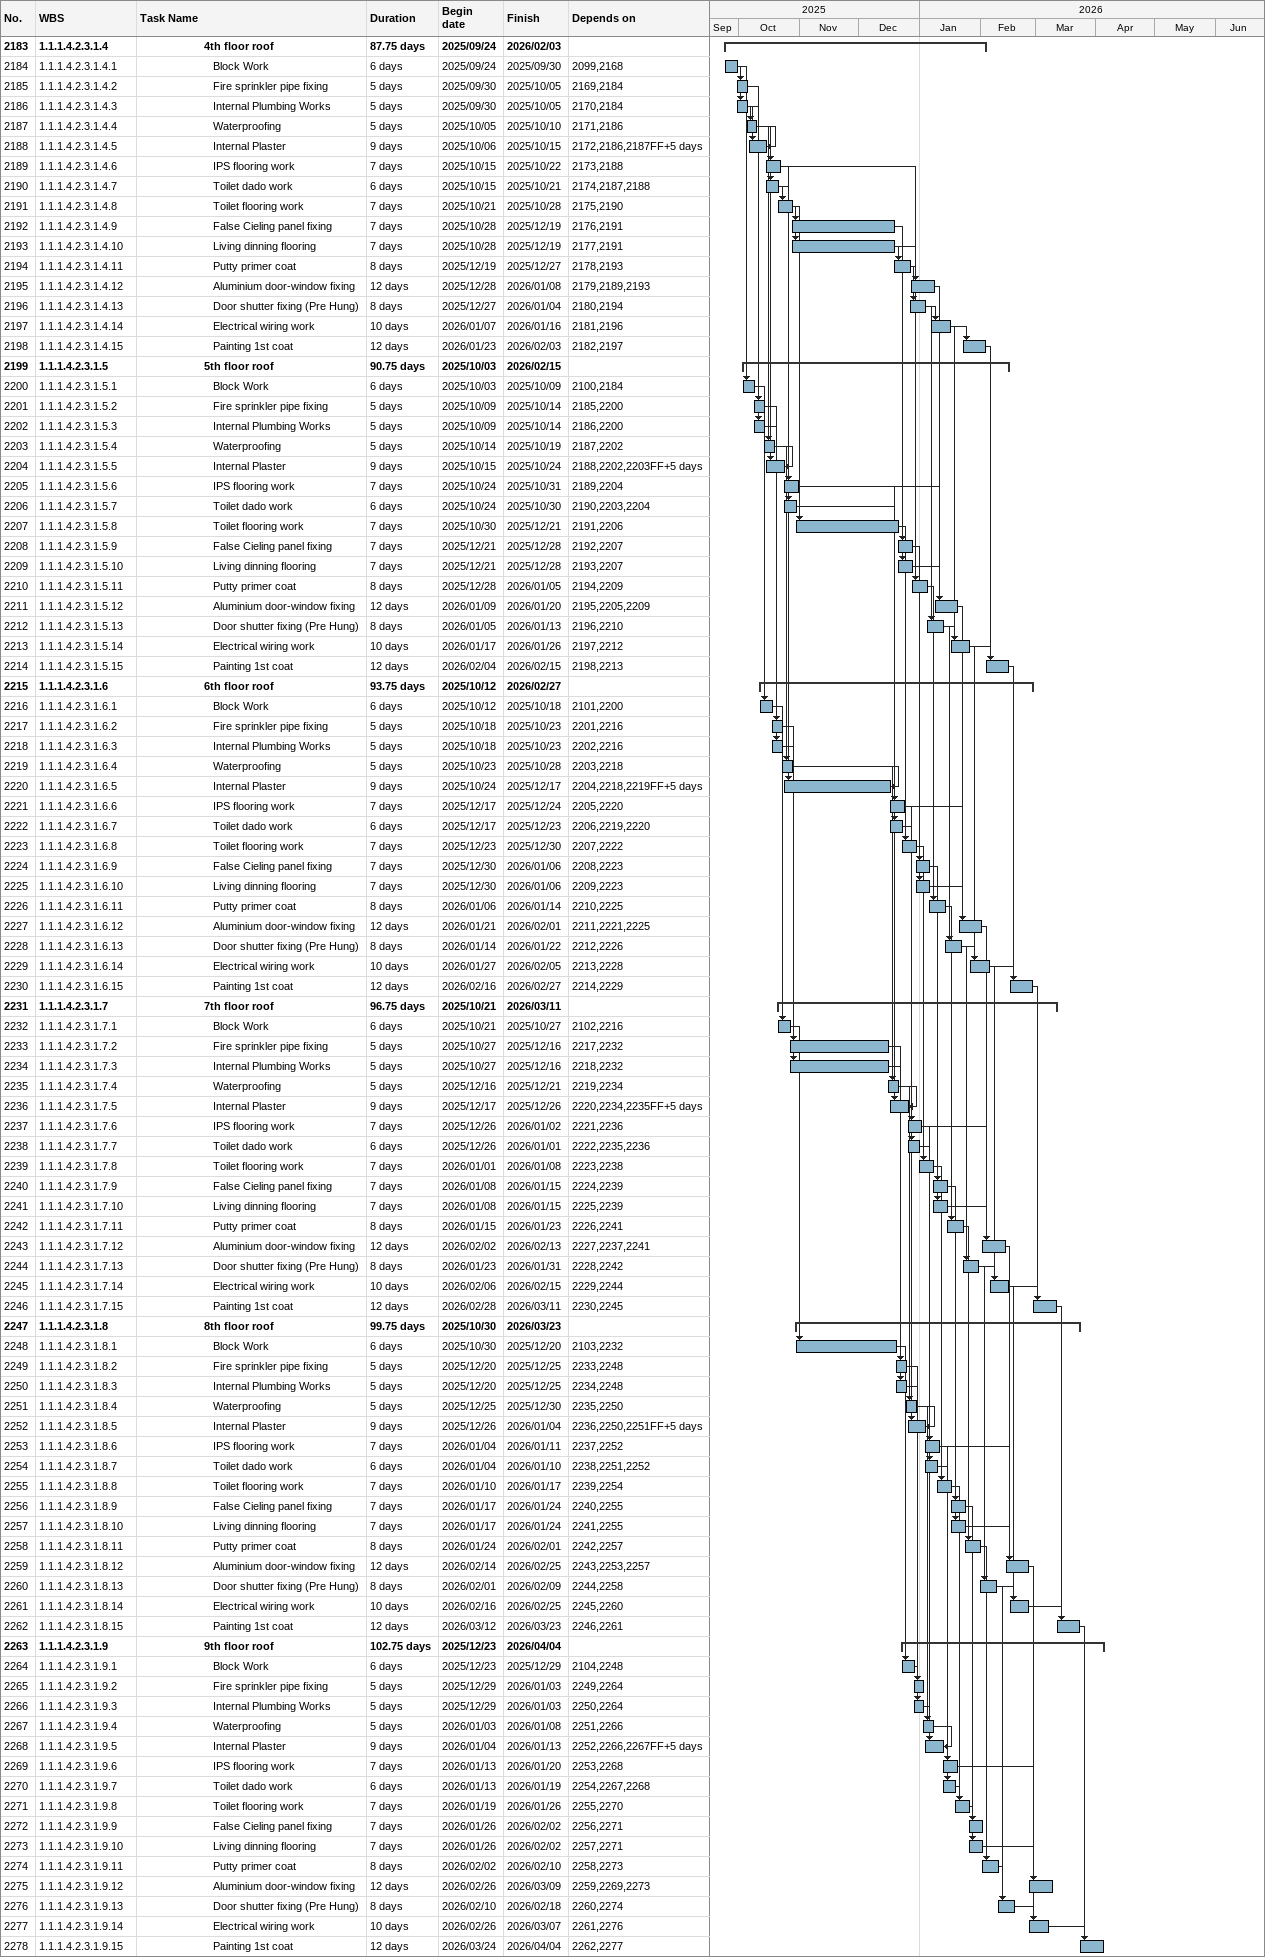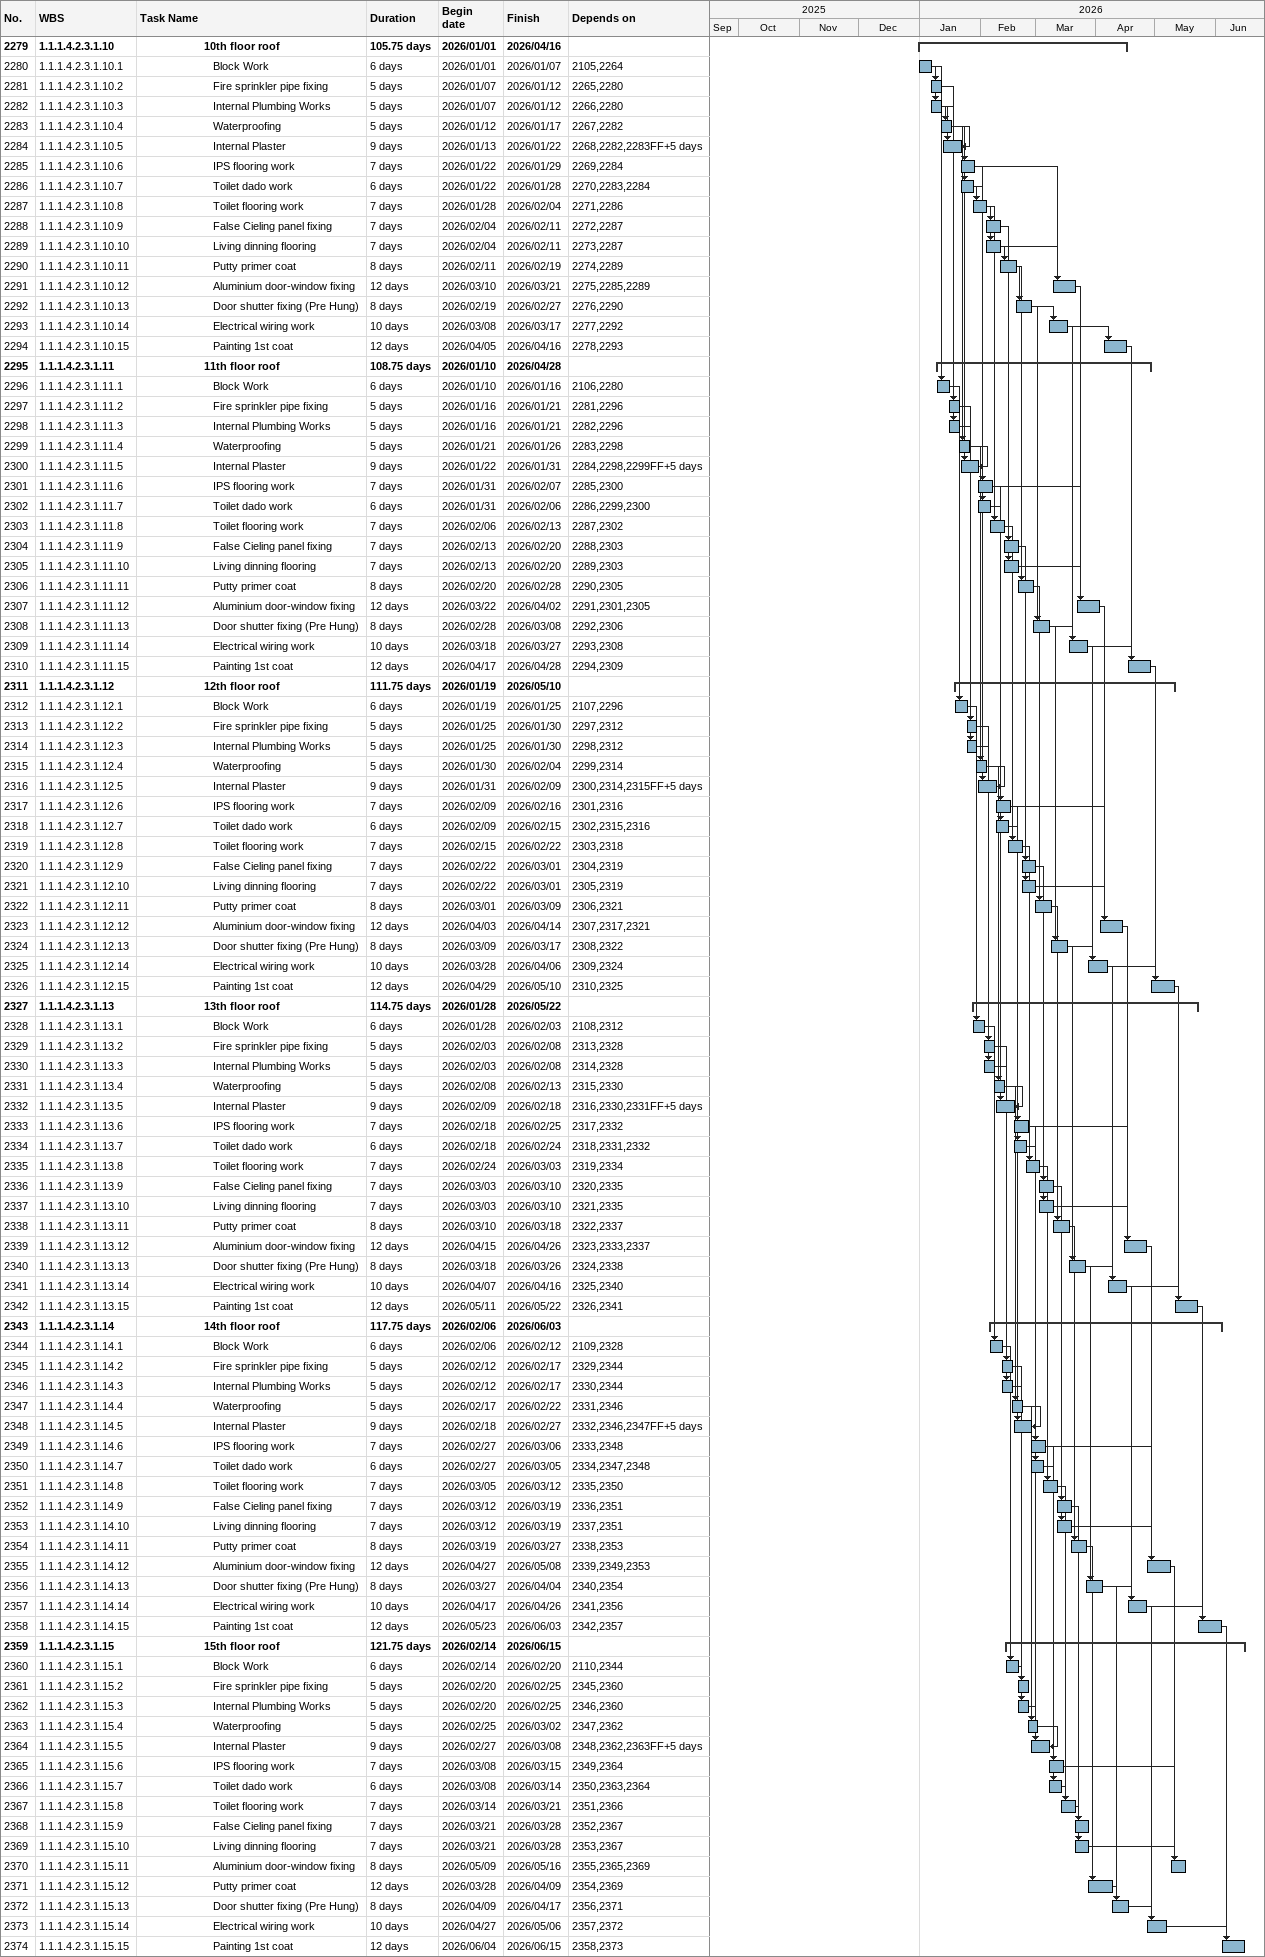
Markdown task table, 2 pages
| ID | WBS | Task | Duration | Start | Finish | Predecessors |
|---|---|---|---|---|---|---|
| 2183 | 1.1.1.4.2.3.1.4 | **4th floor roof** | 87.75d | 2025-09-24 | 2026-02-03 |  |
| 2184 | 1.1.1.4.2.3.1.4.1 | Block Work | 6d | 2025-09-24 | 2025-09-30 | 2099, 2168 |
| 2185 | 1.1.1.4.2.3.1.4.2 | Fire sprinkler pipe fixing | 5d | 2025-09-30 | 2025-10-05 | 2169, 2184 |
| 2186 | 1.1.1.4.2.3.1.4.3 | Internal Plumbing Works | 5d | 2025-09-30 | 2025-10-05 | 2170, 2184 |
| 2187 | 1.1.1.4.2.3.1.4.4 | Waterproofing | 5d | 2025-10-05 | 2025-10-10 | 2171, 2186 |
| 2188 | 1.1.1.4.2.3.1.4.5 | Internal Plaster | 9d | 2025-10-06 | 2025-10-15 | 2172, 2186, 2187FF+5d |
| 2189 | 1.1.1.4.2.3.1.4.6 | IPS flooring work | 7d | 2025-10-15 | 2025-10-22 | 2173, 2188 |
| 2190 | 1.1.1.4.2.3.1.4.7 | Toilet dado work | 6d | 2025-10-15 | 2025-10-21 | 2174, 2187, 2188 |
| 2191 | 1.1.1.4.2.3.1.4.8 | Toilet flooring work | 7d | 2025-10-21 | 2025-10-28 | 2175, 2190 |
| 2192 | 1.1.1.4.2.3.1.4.9 | False Cieling panel fixing | 7d | 2025-10-28 | 2025-12-19 | 2176, 2191 |
| 2193 | 1.1.1.4.2.3.1.4.10 | Living dinning flooring | 7d | 2025-10-28 | 2025-12-19 | 2177, 2191 |
| 2194 | 1.1.1.4.2.3.1.4.11 | Putty primer coat | 8d | 2025-12-19 | 2025-12-27 | 2178, 2193 |
| 2195 | 1.1.1.4.2.3.1.4.12 | Aluminium door-window fixing | 12d | 2025-12-28 | 2026-01-08 | 2179, 2189, 2193 |
| 2196 | 1.1.1.4.2.3.1.4.13 | Door shutter fixing (Pre Hung) | 8d | 2025-12-27 | 2026-01-04 | 2180, 2194 |
| 2197 | 1.1.1.4.2.3.1.4.14 | Electrical wiring work | 10d | 2026-01-07 | 2026-01-16 | 2181, 2196 |
| 2198 | 1.1.1.4.2.3.1.4.15 | Painting 1st coat | 12d | 2026-01-23 | 2026-02-03 | 2182, 2197 |
| 2199 | 1.1.1.4.2.3.1.5 | **5th floor roof** | 90.75d | 2025-10-03 | 2026-02-15 |  |
| 2200 | 1.1.1.4.2.3.1.5.1 | Block Work | 6d | 2025-10-03 | 2025-10-09 | 2100, 2184 |
| 2201 | 1.1.1.4.2.3.1.5.2 | Fire sprinkler pipe fixing | 5d | 2025-10-09 | 2025-10-14 | 2185, 2200 |
| 2202 | 1.1.1.4.2.3.1.5.3 | Internal Plumbing Works | 5d | 2025-10-09 | 2025-10-14 | 2186, 2200 |
| 2203 | 1.1.1.4.2.3.1.5.4 | Waterproofing | 5d | 2025-10-14 | 2025-10-19 | 2187, 2202 |
| 2204 | 1.1.1.4.2.3.1.5.5 | Internal Plaster | 9d | 2025-10-15 | 2025-10-24 | 2188, 2202, 2203FF+5d |
| 2205 | 1.1.1.4.2.3.1.5.6 | IPS flooring work | 7d | 2025-10-24 | 2025-10-31 | 2189, 2204 |
| 2206 | 1.1.1.4.2.3.1.5.7 | Toilet dado work | 6d | 2025-10-24 | 2025-10-30 | 2190, 2203, 2204 |
| 2207 | 1.1.1.4.2.3.1.5.8 | Toilet flooring work | 7d | 2025-10-30 | 2025-12-21 | 2191, 2206 |
| 2208 | 1.1.1.4.2.3.1.5.9 | False Cieling panel fixing | 7d | 2025-12-21 | 2025-12-28 | 2192, 2207 |
| 2209 | 1.1.1.4.2.3.1.5.10 | Living dinning flooring | 7d | 2025-12-21 | 2025-12-28 | 2193, 2207 |
| 2210 | 1.1.1.4.2.3.1.5.11 | Putty primer coat | 8d | 2025-12-28 | 2026-01-05 | 2194, 2209 |
| 2211 | 1.1.1.4.2.3.1.5.12 | Aluminium door-window fixing | 12d | 2026-01-09 | 2026-01-20 | 2195, 2205, 2209 |
| 2212 | 1.1.1.4.2.3.1.5.13 | Door shutter fixing (Pre Hung) | 8d | 2026-01-05 | 2026-01-13 | 2196, 2210 |
| 2213 | 1.1.1.4.2.3.1.5.14 | Electrical wiring work | 10d | 2026-01-17 | 2026-01-26 | 2197, 2212 |
| 2214 | 1.1.1.4.2.3.1.5.15 | Painting 1st coat | 12d | 2026-02-04 | 2026-02-15 | 2198, 2213 |
| 2215 | 1.1.1.4.2.3.1.6 | **6th floor roof** | 93.75d | 2025-10-12 | 2026-02-27 |  |
| 2216 | 1.1.1.4.2.3.1.6.1 | Block Work | 6d | 2025-10-12 | 2025-10-18 | 2101, 2200 |
| 2217 | 1.1.1.4.2.3.1.6.2 | Fire sprinkler pipe fixing | 5d | 2025-10-18 | 2025-10-23 | 2201, 2216 |
| 2218 | 1.1.1.4.2.3.1.6.3 | Internal Plumbing Works | 5d | 2025-10-18 | 2025-10-23 | 2202, 2216 |
| 2219 | 1.1.1.4.2.3.1.6.4 | Waterproofing | 5d | 2025-10-23 | 2025-10-28 | 2203, 2218 |
| 2220 | 1.1.1.4.2.3.1.6.5 | Internal Plaster | 9d | 2025-10-24 | 2025-12-17 | 2204, 2218, 2219FF+5d |
| 2221 | 1.1.1.4.2.3.1.6.6 | IPS flooring work | 7d | 2025-12-17 | 2025-12-24 | 2205, 2220 |
| 2222 | 1.1.1.4.2.3.1.6.7 | Toilet dado work | 6d | 2025-12-17 | 2025-12-23 | 2206, 2219, 2220 |
| 2223 | 1.1.1.4.2.3.1.6.8 | Toilet flooring work | 7d | 2025-12-23 | 2025-12-30 | 2207, 2222 |
| 2224 | 1.1.1.4.2.3.1.6.9 | False Cieling panel fixing | 7d | 2025-12-30 | 2026-01-06 | 2208, 2223 |
| 2225 | 1.1.1.4.2.3.1.6.10 | Living dinning flooring | 7d | 2025-12-30 | 2026-01-06 | 2209, 2223 |
| 2226 | 1.1.1.4.2.3.1.6.11 | Putty primer coat | 8d | 2026-01-06 | 2026-01-14 | 2210, 2225 |
| 2227 | 1.1.1.4.2.3.1.6.12 | Aluminium door-window fixing | 12d | 2026-01-21 | 2026-02-01 | 2211, 2221, 2225 |
| 2228 | 1.1.1.4.2.3.1.6.13 | Door shutter fixing (Pre Hung) | 8d | 2026-01-14 | 2026-01-22 | 2212, 2226 |
| 2229 | 1.1.1.4.2.3.1.6.14 | Electrical wiring work | 10d | 2026-01-27 | 2026-02-05 | 2213, 2228 |
| 2230 | 1.1.1.4.2.3.1.6.15 | Painting 1st coat | 12d | 2026-02-16 | 2026-02-27 | 2214, 2229 |
| 2231 | 1.1.1.4.2.3.1.7 | **7th floor roof** | 96.75d | 2025-10-21 | 2026-03-11 |  |
| 2232 | 1.1.1.4.2.3.1.7.1 | Block Work | 6d | 2025-10-21 | 2025-10-27 | 2102, 2216 |
| 2233 | 1.1.1.4.2.3.1.7.2 | Fire sprinkler pipe fixing | 5d | 2025-10-27 | 2025-12-16 | 2217, 2232 |
| 2234 | 1.1.1.4.2.3.1.7.3 | Internal Plumbing Works | 5d | 2025-10-27 | 2025-12-16 | 2218, 2232 |
| 2235 | 1.1.1.4.2.3.1.7.4 | Waterproofing | 5d | 2025-12-16 | 2025-12-21 | 2219, 2234 |
| 2236 | 1.1.1.4.2.3.1.7.5 | Internal Plaster | 9d | 2025-12-17 | 2025-12-26 | 2220, 2234, 2235FF+5d |
| 2237 | 1.1.1.4.2.3.1.7.6 | IPS flooring work | 7d | 2025-12-26 | 2026-01-02 | 2221, 2236 |
| 2238 | 1.1.1.4.2.3.1.7.7 | Toilet dado work | 6d | 2025-12-26 | 2026-01-01 | 2222, 2235, 2236 |
| 2239 | 1.1.1.4.2.3.1.7.8 | Toilet flooring work | 7d | 2026-01-01 | 2026-01-08 | 2223, 2238 |
| 2240 | 1.1.1.4.2.3.1.7.9 | False Cieling panel fixing | 7d | 2026-01-08 | 2026-01-15 | 2224, 2239 |
| 2241 | 1.1.1.4.2.3.1.7.10 | Living dinning flooring | 7d | 2026-01-08 | 2026-01-15 | 2225, 2239 |
| 2242 | 1.1.1.4.2.3.1.7.11 | Putty primer coat | 8d | 2026-01-15 | 2026-01-23 | 2226, 2241 |
| 2243 | 1.1.1.4.2.3.1.7.12 | Aluminium door-window fixing | 12d | 2026-02-02 | 2026-02-13 | 2227, 2237, 2241 |
| 2244 | 1.1.1.4.2.3.1.7.13 | Door shutter fixing (Pre Hung) | 8d | 2026-01-23 | 2026-01-31 | 2228, 2242 |
| 2245 | 1.1.1.4.2.3.1.7.14 | Electrical wiring work | 10d | 2026-02-06 | 2026-02-15 | 2229, 2244 |
| 2246 | 1.1.1.4.2.3.1.7.15 | Painting 1st coat | 12d | 2026-02-28 | 2026-03-11 | 2230, 2245 |
| 2247 | 1.1.1.4.2.3.1.8 | **8th floor roof** | 99.75d | 2025-10-30 | 2026-03-23 |  |
| 2248 | 1.1.1.4.2.3.1.8.1 | Block Work | 6d | 2025-10-30 | 2025-12-20 | 2103, 2232 |
| 2249 | 1.1.1.4.2.3.1.8.2 | Fire sprinkler pipe fixing | 5d | 2025-12-20 | 2025-12-25 | 2233, 2248 |
| 2250 | 1.1.1.4.2.3.1.8.3 | Internal Plumbing Works | 5d | 2025-12-20 | 2025-12-25 | 2234, 2248 |
| 2251 | 1.1.1.4.2.3.1.8.4 | Waterproofing | 5d | 2025-12-25 | 2025-12-30 | 2235, 2250 |
| 2252 | 1.1.1.4.2.3.1.8.5 | Internal Plaster | 9d | 2025-12-26 | 2026-01-04 | 2236, 2250, 2251FF+5d |
| 2253 | 1.1.1.4.2.3.1.8.6 | IPS flooring work | 7d | 2026-01-04 | 2026-01-11 | 2237, 2252 |
| 2254 | 1.1.1.4.2.3.1.8.7 | Toilet dado work | 6d | 2026-01-04 | 2026-01-10 | 2238, 2251, 2252 |
| 2255 | 1.1.1.4.2.3.1.8.8 | Toilet flooring work | 7d | 2026-01-10 | 2026-01-17 | 2239, 2254 |
| 2256 | 1.1.1.4.2.3.1.8.9 | False Cieling panel fixing | 7d | 2026-01-17 | 2026-01-24 | 2240, 2255 |
| 2257 | 1.1.1.4.2.3.1.8.10 | Living dinning flooring | 7d | 2026-01-17 | 2026-01-24 | 2241, 2255 |
| 2258 | 1.1.1.4.2.3.1.8.11 | Putty primer coat | 8d | 2026-01-24 | 2026-02-01 | 2242, 2257 |
| 2259 | 1.1.1.4.2.3.1.8.12 | Aluminium door-window fixing | 12d | 2026-02-14 | 2026-02-25 | 2243, 2253, 2257 |
| 2260 | 1.1.1.4.2.3.1.8.13 | Door shutter fixing (Pre Hung) | 8d | 2026-02-01 | 2026-02-09 | 2244, 2258 |
| 2261 | 1.1.1.4.2.3.1.8.14 | Electrical wiring work | 10d | 2026-02-16 | 2026-02-25 | 2245, 2260 |
| 2262 | 1.1.1.4.2.3.1.8.15 | Painting 1st coat | 12d | 2026-03-12 | 2026-03-23 | 2246, 2261 |
| 2263 | 1.1.1.4.2.3.1.9 | **9th floor roof** | 102.75d | 2025-12-23 | 2026-04-04 |  |
| 2264 | 1.1.1.4.2.3.1.9.1 | Block Work | 6d | 2025-12-23 | 2025-12-29 | 2104, 2248 |
| 2265 | 1.1.1.4.2.3.1.9.2 | Fire sprinkler pipe fixing | 5d | 2025-12-29 | 2026-01-03 | 2249, 2264 |
| 2266 | 1.1.1.4.2.3.1.9.3 | Internal Plumbing Works | 5d | 2025-12-29 | 2026-01-03 | 2250, 2264 |
| 2267 | 1.1.1.4.2.3.1.9.4 | Waterproofing | 5d | 2026-01-03 | 2026-01-08 | 2251, 2266 |
| 2268 | 1.1.1.4.2.3.1.9.5 | Internal Plaster | 9d | 2026-01-04 | 2026-01-13 | 2252, 2266, 2267FF+5d |
| 2269 | 1.1.1.4.2.3.1.9.6 | IPS flooring work | 7d | 2026-01-13 | 2026-01-20 | 2253, 2268 |
| 2270 | 1.1.1.4.2.3.1.9.7 | Toilet dado work | 6d | 2026-01-13 | 2026-01-19 | 2254, 2267, 2268 |
| 2271 | 1.1.1.4.2.3.1.9.8 | Toilet flooring work | 7d | 2026-01-19 | 2026-01-26 | 2255, 2270 |
| 2272 | 1.1.1.4.2.3.1.9.9 | False Cieling panel fixing | 7d | 2026-01-26 | 2026-02-02 | 2256, 2271 |
| 2273 | 1.1.1.4.2.3.1.9.10 | Living dinning flooring | 7d | 2026-01-26 | 2026-02-02 | 2257, 2271 |
| 2274 | 1.1.1.4.2.3.1.9.11 | Putty primer coat | 8d | 2026-02-02 | 2026-02-10 | 2258, 2273 |
| 2275 | 1.1.1.4.2.3.1.9.12 | Aluminium door-window fixing | 12d | 2026-02-26 | 2026-03-09 | 2259, 2269, 2273 |
| 2276 | 1.1.1.4.2.3.1.9.13 | Door shutter fixing (Pre Hung) | 8d | 2026-02-10 | 2026-02-18 | 2260, 2274 |
| 2277 | 1.1.1.4.2.3.1.9.14 | Electrical wiring work | 10d | 2026-02-26 | 2026-03-07 | 2261, 2276 |
| 2278 | 1.1.1.4.2.3.1.9.15 | Painting 1st coat | 12d | 2026-03-24 | 2026-04-04 | 2262, 2277 |
| 2279 | 1.1.1.4.2.3.1.10 | **10th floor roof** | 105.75d | 2026-01-01 | 2026-04-16 |  |
| 2280 | 1.1.1.4.2.3.1.10.1 | Block Work | 6d | 2026-01-01 | 2026-01-07 | 2105, 2264 |
| 2281 | 1.1.1.4.2.3.1.10.2 | Fire sprinkler pipe fixing | 5d | 2026-01-07 | 2026-01-12 | 2265, 2280 |
| 2282 | 1.1.1.4.2.3.1.10.3 | Internal Plumbing Works | 5d | 2026-01-07 | 2026-01-12 | 2266, 2280 |
| 2283 | 1.1.1.4.2.3.1.10.4 | Waterproofing | 5d | 2026-01-12 | 2026-01-17 | 2267, 2282 |
| 2284 | 1.1.1.4.2.3.1.10.5 | Internal Plaster | 9d | 2026-01-13 | 2026-01-22 | 2268, 2282, 2283FF+5d |
| 2285 | 1.1.1.4.2.3.1.10.6 | IPS flooring work | 7d | 2026-01-22 | 2026-01-29 | 2269, 2284 |
| 2286 | 1.1.1.4.2.3.1.10.7 | Toilet dado work | 6d | 2026-01-22 | 2026-01-28 | 2270, 2283, 2284 |
| 2287 | 1.1.1.4.2.3.1.10.8 | Toilet flooring work | 7d | 2026-01-28 | 2026-02-04 | 2271, 2286 |
| 2288 | 1.1.1.4.2.3.1.10.9 | False Cieling panel fixing | 7d | 2026-02-04 | 2026-02-11 | 2272, 2287 |
| 2289 | 1.1.1.4.2.3.1.10.10 | Living dinning flooring | 7d | 2026-02-04 | 2026-02-11 | 2273, 2287 |
| 2290 | 1.1.1.4.2.3.1.10.11 | Putty primer coat | 8d | 2026-02-11 | 2026-02-19 | 2274, 2289 |
| 2291 | 1.1.1.4.2.3.1.10.12 | Aluminium door-window fixing | 12d | 2026-03-10 | 2026-03-21 | 2275, 2285, 2289 |
| 2292 | 1.1.1.4.2.3.1.10.13 | Door shutter fixing (Pre Hung) | 8d | 2026-02-19 | 2026-02-27 | 2276, 2290 |
| 2293 | 1.1.1.4.2.3.1.10.14 | Electrical wiring work | 10d | 2026-03-08 | 2026-03-17 | 2277, 2292 |
| 2294 | 1.1.1.4.2.3.1.10.15 | Painting 1st coat | 12d | 2026-04-05 | 2026-04-16 | 2278, 2293 |
| 2295 | 1.1.1.4.2.3.1.11 | **11th floor roof** | 108.75d | 2026-01-10 | 2026-04-28 |  |
| 2296 | 1.1.1.4.2.3.1.11.1 | Block Work | 6d | 2026-01-10 | 2026-01-16 | 2106, 2280 |
| 2297 | 1.1.1.4.2.3.1.11.2 | Fire sprinkler pipe fixing | 5d | 2026-01-16 | 2026-01-21 | 2281, 2296 |
| 2298 | 1.1.1.4.2.3.1.11.3 | Internal Plumbing Works | 5d | 2026-01-16 | 2026-01-21 | 2282, 2296 |
| 2299 | 1.1.1.4.2.3.1.11.4 | Waterproofing | 5d | 2026-01-21 | 2026-01-26 | 2283, 2298 |
| 2300 | 1.1.1.4.2.3.1.11.5 | Internal Plaster | 9d | 2026-01-22 | 2026-01-31 | 2284, 2298, 2299FF+5d |
| 2301 | 1.1.1.4.2.3.1.11.6 | IPS flooring work | 7d | 2026-01-31 | 2026-02-07 | 2285, 2300 |
| 2302 | 1.1.1.4.2.3.1.11.7 | Toilet dado work | 6d | 2026-01-31 | 2026-02-06 | 2286, 2299, 2300 |
| 2303 | 1.1.1.4.2.3.1.11.8 | Toilet flooring work | 7d | 2026-02-06 | 2026-02-13 | 2287, 2302 |
| 2304 | 1.1.1.4.2.3.1.11.9 | False Cieling panel fixing | 7d | 2026-02-13 | 2026-02-20 | 2288, 2303 |
| 2305 | 1.1.1.4.2.3.1.11.10 | Living dinning flooring | 7d | 2026-02-13 | 2026-02-20 | 2289, 2303 |
| 2306 | 1.1.1.4.2.3.1.11.11 | Putty primer coat | 8d | 2026-02-20 | 2026-02-28 | 2290, 2305 |
| 2307 | 1.1.1.4.2.3.1.11.12 | Aluminium door-window fixing | 12d | 2026-03-22 | 2026-04-02 | 2291, 2301, 2305 |
| 2308 | 1.1.1.4.2.3.1.11.13 | Door shutter fixing (Pre Hung) | 8d | 2026-02-28 | 2026-03-08 | 2292, 2306 |
| 2309 | 1.1.1.4.2.3.1.11.14 | Electrical wiring work | 10d | 2026-03-18 | 2026-03-27 | 2293, 2308 |
| 2310 | 1.1.1.4.2.3.1.11.15 | Painting 1st coat | 12d | 2026-04-17 | 2026-04-28 | 2294, 2309 |
| 2311 | 1.1.1.4.2.3.1.12 | **12th floor roof** | 111.75d | 2026-01-19 | 2026-05-10 |  |
| 2312 | 1.1.1.4.2.3.1.12.1 | Block Work | 6d | 2026-01-19 | 2026-01-25 | 2107, 2296 |
| 2313 | 1.1.1.4.2.3.1.12.2 | Fire sprinkler pipe fixing | 5d | 2026-01-25 | 2026-01-30 | 2297, 2312 |
| 2314 | 1.1.1.4.2.3.1.12.3 | Internal Plumbing Works | 5d | 2026-01-25 | 2026-01-30 | 2298, 2312 |
| 2315 | 1.1.1.4.2.3.1.12.4 | Waterproofing | 5d | 2026-01-30 | 2026-02-04 | 2299, 2314 |
| 2316 | 1.1.1.4.2.3.1.12.5 | Internal Plaster | 9d | 2026-01-31 | 2026-02-09 | 2300, 2314, 2315FF+5d |
| 2317 | 1.1.1.4.2.3.1.12.6 | IPS flooring work | 7d | 2026-02-09 | 2026-02-16 | 2301, 2316 |
| 2318 | 1.1.1.4.2.3.1.12.7 | Toilet dado work | 6d | 2026-02-09 | 2026-02-15 | 2302, 2315, 2316 |
| 2319 | 1.1.1.4.2.3.1.12.8 | Toilet flooring work | 7d | 2026-02-15 | 2026-02-22 | 2303, 2318 |
| 2320 | 1.1.1.4.2.3.1.12.9 | False Cieling panel fixing | 7d | 2026-02-22 | 2026-03-01 | 2304, 2319 |
| 2321 | 1.1.1.4.2.3.1.12.10 | Living dinning flooring | 7d | 2026-02-22 | 2026-03-01 | 2305, 2319 |
| 2322 | 1.1.1.4.2.3.1.12.11 | Putty primer coat | 8d | 2026-03-01 | 2026-03-09 | 2306, 2321 |
| 2323 | 1.1.1.4.2.3.1.12.12 | Aluminium door-window fixing | 12d | 2026-04-03 | 2026-04-14 | 2307, 2317, 2321 |
| 2324 | 1.1.1.4.2.3.1.12.13 | Door shutter fixing (Pre Hung) | 8d | 2026-03-09 | 2026-03-17 | 2308, 2322 |
| 2325 | 1.1.1.4.2.3.1.12.14 | Electrical wiring work | 10d | 2026-03-28 | 2026-04-06 | 2309, 2324 |
| 2326 | 1.1.1.4.2.3.1.12.15 | Painting 1st coat | 12d | 2026-04-29 | 2026-05-10 | 2310, 2325 |
| 2327 | 1.1.1.4.2.3.1.13 | **13th floor roof** | 114.75d | 2026-01-28 | 2026-05-22 |  |
| 2328 | 1.1.1.4.2.3.1.13.1 | Block Work | 6d | 2026-01-28 | 2026-02-03 | 2108, 2312 |
| 2329 | 1.1.1.4.2.3.1.13.2 | Fire sprinkler pipe fixing | 5d | 2026-02-03 | 2026-02-08 | 2313, 2328 |
| 2330 | 1.1.1.4.2.3.1.13.3 | Internal Plumbing Works | 5d | 2026-02-03 | 2026-02-08 | 2314, 2328 |
| 2331 | 1.1.1.4.2.3.1.13.4 | Waterproofing | 5d | 2026-02-08 | 2026-02-13 | 2315, 2330 |
| 2332 | 1.1.1.4.2.3.1.13.5 | Internal Plaster | 9d | 2026-02-09 | 2026-02-18 | 2316, 2330, 2331FF+5d |
| 2333 | 1.1.1.4.2.3.1.13.6 | IPS flooring work | 7d | 2026-02-18 | 2026-02-25 | 2317, 2332 |
| 2334 | 1.1.1.4.2.3.1.13.7 | Toilet dado work | 6d | 2026-02-18 | 2026-02-24 | 2318, 2331, 2332 |
| 2335 | 1.1.1.4.2.3.1.13.8 | Toilet flooring work | 7d | 2026-02-24 | 2026-03-03 | 2319, 2334 |
| 2336 | 1.1.1.4.2.3.1.13.9 | False Cieling panel fixing | 7d | 2026-03-03 | 2026-03-10 | 2320, 2335 |
| 2337 | 1.1.1.4.2.3.1.13.10 | Living dinning flooring | 7d | 2026-03-03 | 2026-03-10 | 2321, 2335 |
| 2338 | 1.1.1.4.2.3.1.13.11 | Putty primer coat | 8d | 2026-03-10 | 2026-03-18 | 2322, 2337 |
| 2339 | 1.1.1.4.2.3.1.13.12 | Aluminium door-window fixing | 12d | 2026-04-15 | 2026-04-26 | 2323, 2333, 2337 |
| 2340 | 1.1.1.4.2.3.1.13.13 | Door shutter fixing (Pre Hung) | 8d | 2026-03-18 | 2026-03-26 | 2324, 2338 |
| 2341 | 1.1.1.4.2.3.1.13.14 | Electrical wiring work | 10d | 2026-04-07 | 2026-04-16 | 2325, 2340 |
| 2342 | 1.1.1.4.2.3.1.13.15 | Painting 1st coat | 12d | 2026-05-11 | 2026-05-22 | 2326, 2341 |
| 2343 | 1.1.1.4.2.3.1.14 | **14th floor roof** | 117.75d | 2026-02-06 | 2026-06-03 |  |
| 2344 | 1.1.1.4.2.3.1.14.1 | Block Work | 6d | 2026-02-06 | 2026-02-12 | 2109, 2328 |
| 2345 | 1.1.1.4.2.3.1.14.2 | Fire sprinkler pipe fixing | 5d | 2026-02-12 | 2026-02-17 | 2329, 2344 |
| 2346 | 1.1.1.4.2.3.1.14.3 | Internal Plumbing Works | 5d | 2026-02-12 | 2026-02-17 | 2330, 2344 |
| 2347 | 1.1.1.4.2.3.1.14.4 | Waterproofing | 5d | 2026-02-17 | 2026-02-22 | 2331, 2346 |
| 2348 | 1.1.1.4.2.3.1.14.5 | Internal Plaster | 9d | 2026-02-18 | 2026-02-27 | 2332, 2346, 2347FF+5d |
| 2349 | 1.1.1.4.2.3.1.14.6 | IPS flooring work | 7d | 2026-02-27 | 2026-03-06 | 2333, 2348 |
| 2350 | 1.1.1.4.2.3.1.14.7 | Toilet dado work | 6d | 2026-02-27 | 2026-03-05 | 2334, 2347, 2348 |
| 2351 | 1.1.1.4.2.3.1.14.8 | Toilet flooring work | 7d | 2026-03-05 | 2026-03-12 | 2335, 2350 |
| 2352 | 1.1.1.4.2.3.1.14.9 | False Cieling panel fixing | 7d | 2026-03-12 | 2026-03-19 | 2336, 2351 |
| 2353 | 1.1.1.4.2.3.1.14.10 | Living dinning flooring | 7d | 2026-03-12 | 2026-03-19 | 2337, 2351 |
| 2354 | 1.1.1.4.2.3.1.14.11 | Putty primer coat | 8d | 2026-03-19 | 2026-03-27 | 2338, 2353 |
| 2355 | 1.1.1.4.2.3.1.14.12 | Aluminium door-window fixing | 12d | 2026-04-27 | 2026-05-08 | 2339, 2349, 2353 |
| 2356 | 1.1.1.4.2.3.1.14.13 | Door shutter fixing (Pre Hung) | 8d | 2026-03-27 | 2026-04-04 | 2340, 2354 |
| 2357 | 1.1.1.4.2.3.1.14.14 | Electrical wiring work | 10d | 2026-04-17 | 2026-04-26 | 2341, 2356 |
| 2358 | 1.1.1.4.2.3.1.14.15 | Painting 1st coat | 12d | 2026-05-23 | 2026-06-03 | 2342, 2357 |
| 2359 | 1.1.1.4.2.3.1.15 | **15th floor roof** | 121.75d | 2026-02-14 | 2026-06-15 |  |
| 2360 | 1.1.1.4.2.3.1.15.1 | Block Work | 6d | 2026-02-14 | 2026-02-20 | 2110, 2344 |
| 2361 | 1.1.1.4.2.3.1.15.2 | Fire sprinkler pipe fixing | 5d | 2026-02-20 | 2026-02-25 | 2345, 2360 |
| 2362 | 1.1.1.4.2.3.1.15.3 | Internal Plumbing Works | 5d | 2026-02-20 | 2026-02-25 | 2346, 2360 |
| 2363 | 1.1.1.4.2.3.1.15.4 | Waterproofing | 5d | 2026-02-25 | 2026-03-02 | 2347, 2362 |
| 2364 | 1.1.1.4.2.3.1.15.5 | Internal Plaster | 9d | 2026-02-27 | 2026-03-08 | 2348, 2362, 2363FF+5d |
| 2365 | 1.1.1.4.2.3.1.15.6 | IPS flooring work | 7d | 2026-03-08 | 2026-03-15 | 2349, 2364 |
| 2366 | 1.1.1.4.2.3.1.15.7 | Toilet dado work | 6d | 2026-03-08 | 2026-03-14 | 2350, 2363, 2364 |
| 2367 | 1.1.1.4.2.3.1.15.8 | Toilet flooring work | 7d | 2026-03-14 | 2026-03-21 | 2351, 2366 |
| 2368 | 1.1.1.4.2.3.1.15.9 | False Cieling panel fixing | 7d | 2026-03-21 | 2026-03-28 | 2352, 2367 |
| 2369 | 1.1.1.4.2.3.1.15.10 | Living dinning flooring | 7d | 2026-03-21 | 2026-03-28 | 2353, 2367 |
| 2370 | 1.1.1.4.2.3.1.15.11 | Aluminium door-window fixing | 8d | 2026-05-09 | 2026-05-16 | 2355, 2365, 2369 |
| 2371 | 1.1.1.4.2.3.1.15.12 | Putty primer coat | 12d | 2026-03-28 | 2026-04-09 | 2354, 2369 |
| 2372 | 1.1.1.4.2.3.1.15.13 | Door shutter fixing (Pre Hung) | 8d | 2026-04-09 | 2026-04-17 | 2356, 2371 |
| 2373 | 1.1.1.4.2.3.1.15.14 | Electrical wiring work | 10d | 2026-04-27 | 2026-05-06 | 2357, 2372 |
| 2374 | 1.1.1.4.2.3.1.15.15 | Painting 1st coat | 12d | 2026-06-04 | 2026-06-15 | 2358, 2373 |
